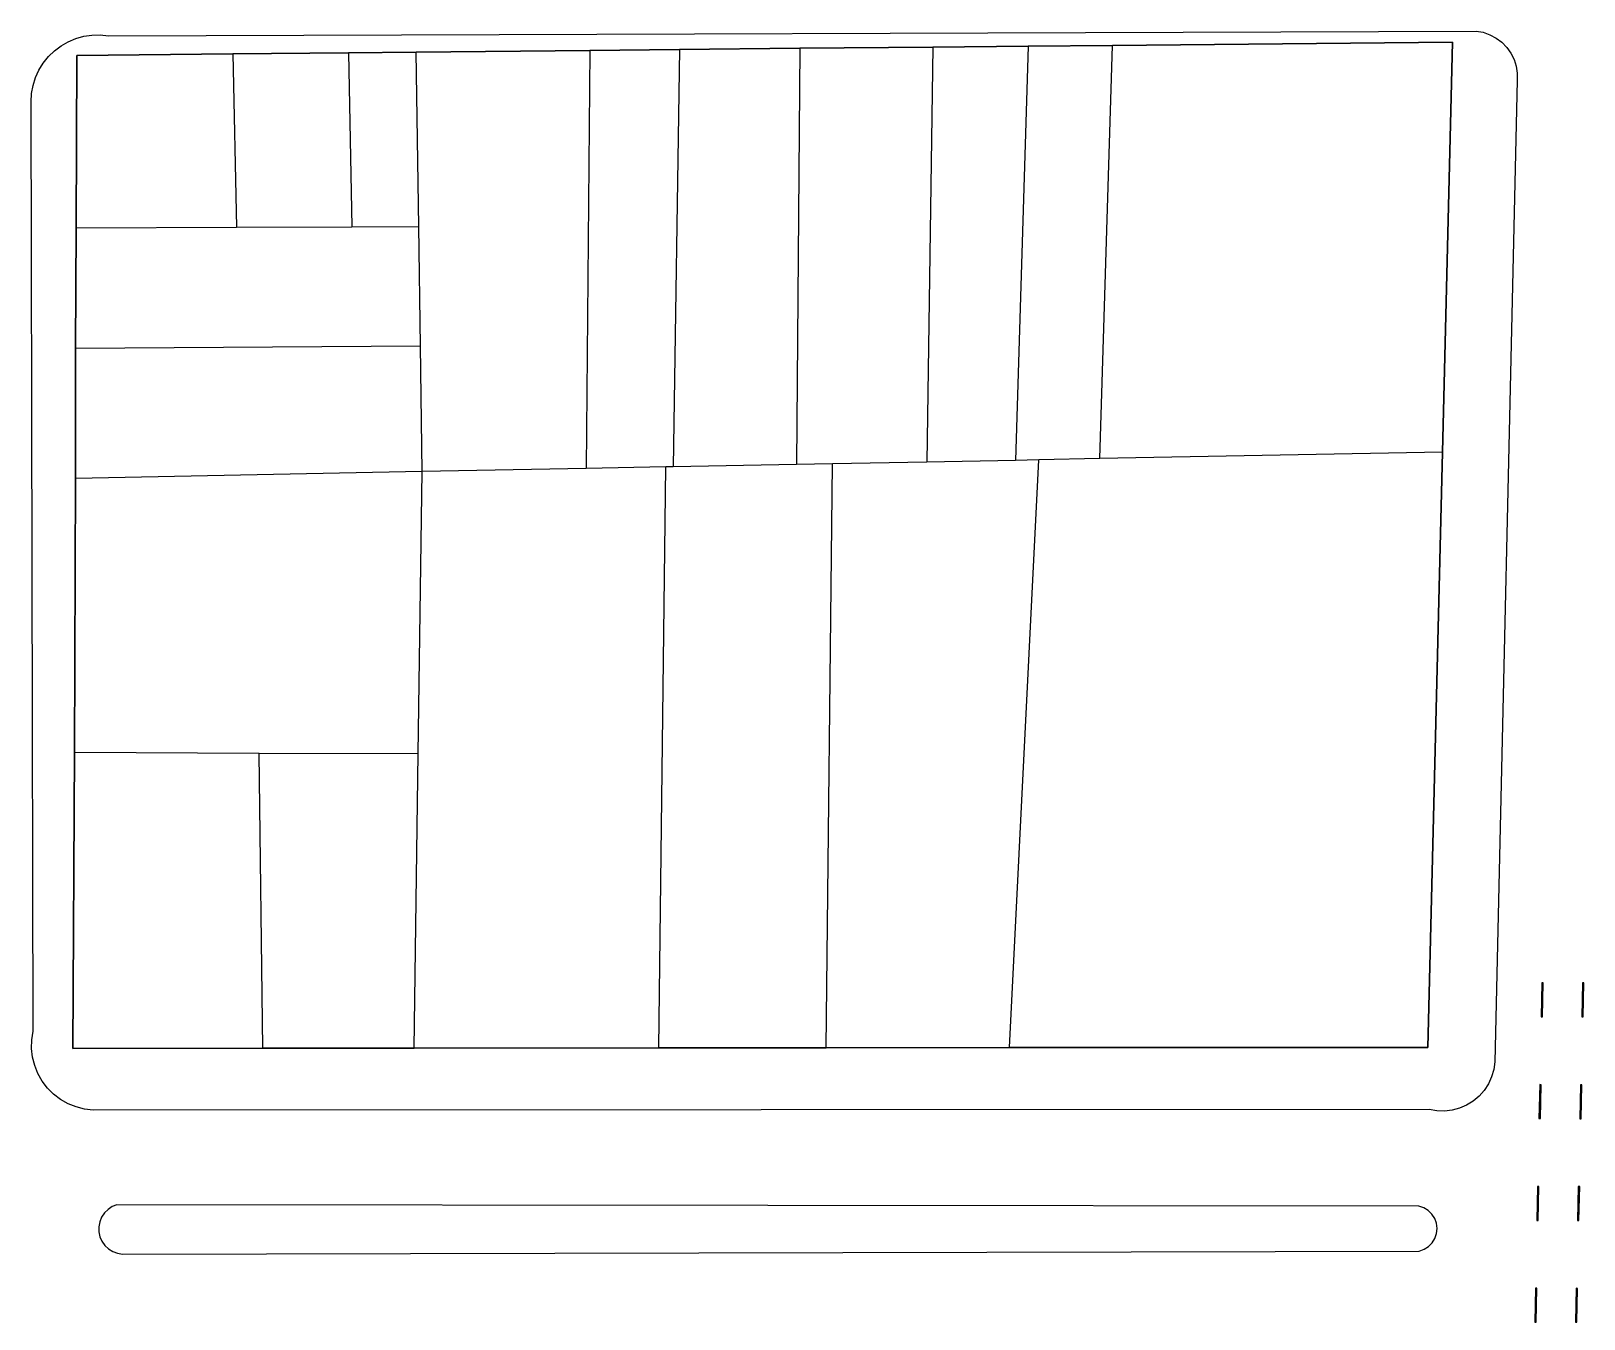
# Model space of a CAD drawing. Header units: metres. Extents: x 668617 to 675126, y 2286318 to 2293677.
# Drawn here: x 669288.3 to 669402.6, y 2287312.6 to 2287407.5 of the extents above; entities that cross this region are included whole.
import ezdxf

# ---------------------------------------------------------------- set-up
doc = ezdxf.new("R2010")
doc.units = ezdxf.units.M
doc.header["$MEASUREMENT"] = 0
for name, color, linetype in [('DMTG-PB-BANQUETAS', 251, 'Continuous'), ('DMTG-PB-LOTIFICACION', 253, 'Continuous'), ('DMTG-PB-MANZANAS', 251, 'Continuous'), ('DMTG-SH-LINEA DISCONTINUA', 252, 'Continuous')]:
    doc.layers.add(name, color=color, linetype=linetype)

# ---------------------------------------------------------------- blocks, each defined once
blk = doc.blocks.new('*U30')
for points in [[(0, -0.05), (30, -0.05), (30, 0.05), (0, 0.05)], [(35, -0.05), (37.5, -0.05), (37.5, 0.05), (35, 0.05)], [(42.5, -0.05), (45, -0.05), (45, 0.05), (42.5, 0.05)], [(50, -0.05), (52.5, -0.05), (52.5, 0.05), (50, 0.05)], [(57.5, -0.05), (60, -0.05), (60, 0.05), (57.5, 0.05)], [(65, -0.05), (67.5, -0.05), (67.5, 0.05), (65, 0.05)], [(72.5, -0.05), (75, -0.05), (75, 0.05), (72.5, 0.05)], [(80, -0.05), (82.5, -0.05), (82.5, 0.05), (80, 0.05)], [(87.5, -0.05), (90, -0.05), (90, 0.05), (87.5, 0.05)], [(95, -0.05), (97.5, -0.05), (97.5, 0.05), (95, 0.05)], [(102.5, -0.05), (105, -0.05), (105, 0.05), (102.5, 0.05)]]:
    blk.add_hatch(color=252).paths.add_polyline_path(points)
for points in [[(0, -0.05), (30, -0.05), (30, 0.05), (0, 0.05)], [(35, -0.05), (37.5, -0.05), (37.5, 0.05), (35, 0.05)], [(42.5, -0.05), (45, -0.05), (45, 0.05), (42.5, 0.05)], [(50, -0.05), (52.5, -0.05), (52.5, 0.05), (50, 0.05)], [(57.5, -0.05), (60, -0.05), (60, 0.05), (57.5, 0.05)], [(65, -0.05), (67.5, -0.05), (67.5, 0.05), (65, 0.05)], [(72.5, -0.05), (75, -0.05), (75, 0.05), (72.5, 0.05)], [(80, -0.05), (82.5, -0.05), (82.5, 0.05), (80, 0.05)], [(87.5, -0.05), (90, -0.05), (90, 0.05), (87.5, 0.05)], [(95, -0.05), (97.5, -0.05), (97.5, 0.05), (95, 0.05)], [(102.5, -0.05), (105, -0.05), (105, 0.05), (102.5, 0.05)]]:
    blk.add_lwpolyline(points, close=True)

msp = doc.modelspace()

# ---------------------------------------------------------------- linework, layer by layer
at = {"layer": 'DMTG-PB-BANQUETAS', "flags": 128}
for points in [[(669394.67492, 2287407.46592), (669395.18924, 2287407.37112), (669395.68297, 2287407.19747), (669396.14316, 2287406.95107), (669396.56086, 2287406.63697), (669396.9261, 2287406.26227), (669397.22896, 2287405.83602), (669397.46252, 2287405.36828), (669397.62184, 2287404.87009), (669397.70303, 2287404.35348), (669397.70417, 2287403.83046), (669396.0375, 2287331.53479), (669395.96334, 2287330.97132), (669395.80731, 2287330.42546), (669395.57248, 2287329.90818), (669395.26395, 2287329.43044), (669394.88879, 2287329.0042), (669394.45507, 2287328.63739), (669393.97185, 2287328.33795), (669393.45018, 2287328.1128), (669392.90109, 2287327.96784), (669392.3356, 2287327.90402), (669391.76774, 2287327.92421), (669391.20949, 2287328.02833), (669292.85846, 2287327.98027), (669292.22297, 2287328.05196), (669291.60411, 2287328.20853), (669291.01085, 2287328.44692), (669290.45416, 2287328.76204), (669289.946, 2287329.1488), (669289.49332, 2287329.60015), (669289.10506, 2287330.10803), (669288.78915, 2287330.66338), (669288.54952, 2287331.25616), (669288.39209, 2287331.87534), (669288.31877, 2287332.5109), (669288.33049, 2287333.14983), (669288.42815, 2287333.78113), (669288.28149, 2287402.24508), (669288.31598, 2287402.85384), (669288.42541, 2287403.45305), (669288.60871, 2287404.03471), (669288.8618, 2287404.58886), (669289.18264, 2287405.1075), (669289.56416, 2287405.5827), (669290.0013, 2287406.00648), (669290.48802, 2287406.3729), (669291.01628, 2287406.67701), (669291.57903, 2287406.91286), (669292.16527, 2287407.07854), (669292.76796, 2287407.1691), (669293.37709, 2287407.1846), (669293.98366, 2287407.12512), (669394.67492, 2287407.46592)], [(669294.60603, 2287321.00618), (669294.261, 2287320.86872), (669293.95049, 2287320.66501), (669293.68556, 2287320.40396), (669293.47928, 2287320.09547), (669293.33873, 2287319.7515), (669293.26904, 2287319.38701), (669293.2733, 2287319.01596), (669293.35162, 2287318.65238), (669293.50111, 2287318.31226), (669293.71588, 2287318.00867), (669293.98601, 2287317.75467), (669294.30157, 2287317.55833), (669294.64963, 2287317.42976), (669295.01722, 2287317.37305), (669390.47449, 2287317.59947), (669390.83344, 2287317.72583), (669391.15594, 2287317.92845), (669391.42494, 2287318.19847), (669391.62633, 2287318.521), (669391.75099, 2287318.88109), (669391.79178, 2287319.25979), (669391.74758, 2287319.63813), (669391.62021, 2287319.99608), (669391.41658, 2287320.31759), (669391.14555, 2287320.5856), (669390.82202, 2287320.78599), (669390.46193, 2287320.90966), (669294.60603, 2287321.00618)]]:
    msp.add_lwpolyline(points, dxfattribs=at)
at = {"layer": 'DMTG-PB-LOTIFICACION', "flags": 128}
for points in [[(669361.68102, 2287406.34408), (669367.89083, 2287406.41047)], [(669366.97114, 2287375.97166), (669367.89083, 2287406.41047)], [(669367.89083, 2287406.41047), (669392.93021, 2287406.64687)], [(669392.93021, 2287406.64687), (669392.19942, 2287376.4524)], [(669291.60719, 2287392.96572), (669291.64288, 2287405.65644)], [(669291.64288, 2287405.65644), (669303.1425, 2287405.78531)], [(669303.1425, 2287405.78531), (669311.64231, 2287405.86143)], [(669303.1425, 2287405.78531), (669303.40716, 2287393.0159)], [(669311.64231, 2287405.86143), (669316.64221, 2287405.90268)], [(669311.64231, 2287405.86143), (669311.89713, 2287393.05201)], [(669316.64221, 2287405.90268), (669329.43183, 2287406.03703)], [(669316.82588, 2287393.07297), (669316.64221, 2287405.90268)], [(669329.43183, 2287406.03703), (669329.14363, 2287375.24612)], [(669329.43183, 2287406.03703), (669336.03169, 2287406.09508)], [(669336.03169, 2287406.09508), (669335.56334, 2287375.36981)], [(669336.03169, 2287406.09508), (669344.89141, 2287406.19273)], [(669344.89141, 2287406.19273), (669344.64259, 2287375.54)], [(669344.89141, 2287406.19273), (669354.68121, 2287406.27433)], [(669354.68121, 2287406.27433), (669354.23214, 2287375.71901)], [(669354.68121, 2287406.27433), (669361.68102, 2287406.34408)], [(669361.68102, 2287406.34408), (669360.75156, 2287375.83875)], [(669291.56511, 2287384.10514), (669291.60719, 2287392.96572)], [(669291.60719, 2287392.96572), (669303.40716, 2287393.0159)], [(669303.40716, 2287393.0159), (669311.89713, 2287393.05201)], [(669311.89713, 2287393.05201), (669316.82588, 2287393.07297)], [(669316.95171, 2287384.28309), (669316.82588, 2287393.07297)], [(669291.5462, 2287374.50462), (669291.56511, 2287384.10514)], [(669291.56511, 2287384.10514), (669316.95171, 2287384.28309)], [(669317.08442, 2287375.01316), (669316.95171, 2287384.28309)], [(669344.64259, 2287375.54), (669335.56334, 2287375.36981)], [(669347.29244, 2287375.58967), (669344.64259, 2287375.54)], [(669346.82654, 2287332.56762), (669347.29244, 2287375.58967)], [(669354.23214, 2287375.71901), (669347.29244, 2287375.58967)], [(669360.75156, 2287375.83875), (669354.23214, 2287375.71901)], [(669360.30667, 2287332.5849), (669362.48161, 2287375.87572)], [(669362.48161, 2287375.87572), (669360.75156, 2287375.83875)], [(669366.97114, 2287375.97166), (669362.48161, 2287375.87572)], [(669392.19942, 2287376.4524), (669366.97114, 2287375.97166)], [(669392.19942, 2287376.4524), (669391.1171, 2287332.59582)], [(669291.48261, 2287354.31344), (669291.5462, 2287374.50462)], [(669317.08442, 2287375.01316), (669291.5462, 2287374.50462)], [(669316.78644, 2287354.21108), (669317.08442, 2287375.01316)], [(669329.14363, 2287375.24612), (669317.08442, 2287375.01316)], [(669335.00322, 2287375.35902), (669329.14363, 2287375.24612)], [(669334.49636, 2287332.56522), (669335.00322, 2287375.35902)], [(669335.56334, 2287375.36981), (669335.00322, 2287375.35902)], [(669291.34587, 2287332.52187), (669291.48261, 2287354.31344)], [(669305.06312, 2287354.2585), (669291.48261, 2287354.31344)], [(669305.34601, 2287332.54136), (669305.06312, 2287354.2585)], [(669316.78644, 2287354.21108), (669305.06312, 2287354.2585)], [(669316.47615, 2287332.54865), (669316.78644, 2287354.21108)], [(669305.34601, 2287332.54136), (669291.34587, 2287332.52187)], [(669316.47615, 2287332.54865), (669305.34601, 2287332.54136)], [(669334.49636, 2287332.56522), (669316.47615, 2287332.54865)], [(669346.82654, 2287332.56762), (669334.49636, 2287332.56522)], [(669360.30667, 2287332.5849), (669346.82654, 2287332.56762)], [(669391.1171, 2287332.59582), (669360.30667, 2287332.5849)]]:
    msp.add_lwpolyline(points, dxfattribs=at)
at = {"layer": 'DMTG-PB-MANZANAS', "flags": 128}
msp.add_lwpolyline([(669392.93021, 2287406.64687), (669367.89083, 2287406.41047), (669361.68102, 2287406.34408), (669354.68121, 2287406.27433), (669344.89141, 2287406.19273), (669336.03169, 2287406.09508), (669329.43183, 2287406.03703), (669316.64221, 2287405.90268), (669311.64231, 2287405.86143), (669303.1425, 2287405.78531), (669291.64288, 2287405.65644), (669291.60719, 2287392.96572), (669291.56511, 2287384.10514), (669291.5462, 2287374.50462), (669291.48261, 2287354.31344), (669291.34587, 2287332.52187), (669305.34601, 2287332.54136), (669316.47615, 2287332.54865), (669334.49636, 2287332.56522), (669346.82654, 2287332.56762), (669360.30667, 2287332.5849), (669391.1171, 2287332.59582), (669392.19942, 2287376.4524)], close=True, dxfattribs=at)

# ---------------------------------------------------------------- block references
at = {"layer": 'DMTG-SH-LINEA DISCONTINUA', "rotation": 88.80146809039516}
for p in [(669397.36189, 2287232.37292, 0.00001), (669400.36188, 2287232.36655, 0.00001)]:
    msp.add_blockref('*U30', p, dxfattribs=at)

doc.saveas('drawing.dxf')
